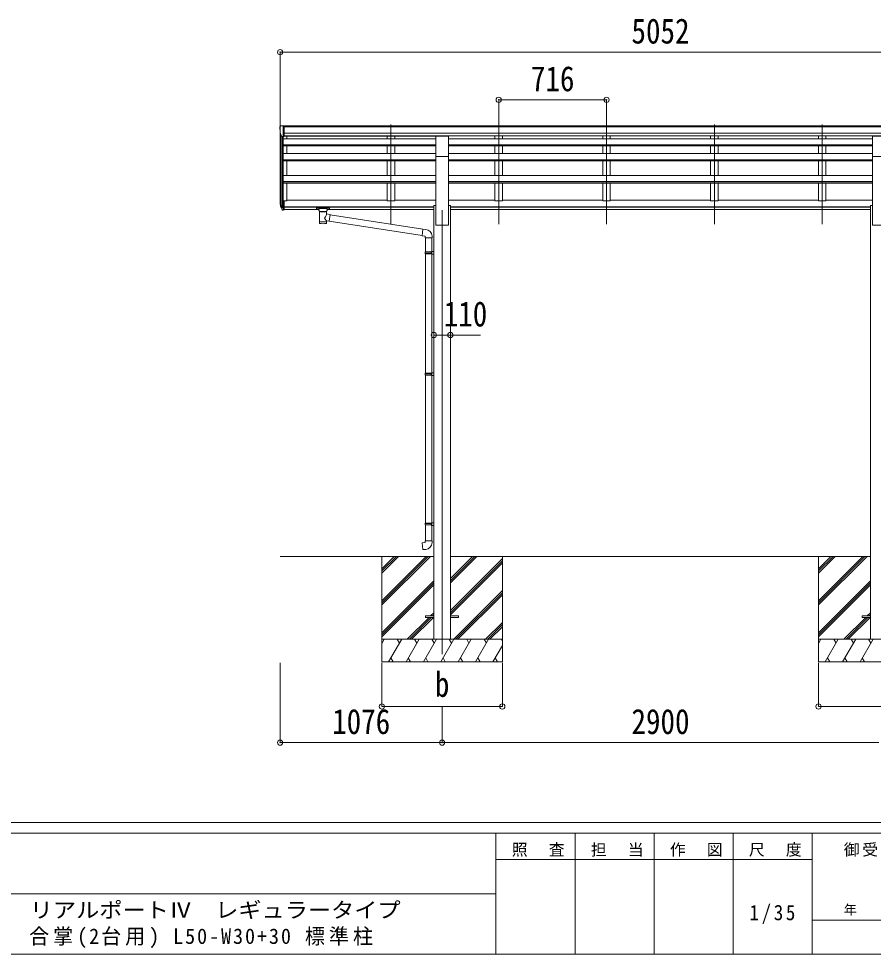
# Model space of a CAD drawing. Units: millimetres at full size, sheet at 1:35. Extents: x -9783 to 33754, y -10064 to 6752.
# Drawn here: x 36 to 5712, y -6828 to -616 of the extents above; entities that cross this region are included whole.
import ezdxf
from ezdxf.enums import TextEntityAlignment as Align

# ---------------------------------------------------------------- set-up
doc = ezdxf.new("R2010")
doc.units = ezdxf.units.MM
doc.header["$LTSCALE"] = 35
doc.header["$PDMODE"] = 32
doc.header["$PDSIZE"] = 35
for name, color, linetype, lineweight in [('0-0_0', 7, 'Continuous', 9), ('0-1_本体', 4, 'Continuous', 9), ('0-2_部品', 7, 'Continuous', 9), ('0-8_PARTS2', 2, 'Continuous', 9), ('0-A_寸法', 6, 'Continuous', 9), ('F-0_240', 7, 'Continuous', 9)]:
    doc.layers.add(name, color=color, linetype=linetype, lineweight=lineweight)
doc.styles.add('ＭＳ ゴシック', font='')
doc.styles.get('ＭＳ ゴシック').set_extended_font_data('MS Gothic')

msp = doc.modelspace()

# ---------------------------------------------------------------- linework, layer by layer
at = {"layer": '0-0_0'}
for p, q in [((1772.2, -4186.36), (2793.2, -4186.36)), ((2448.2, -4186.36), (2448.2, -4886.36)), ((2448.2, -4480.54), (2742.38, -4186.36)), ((2448.2, -4494.68), (2756.53, -4186.36)), ((2448.2, -4508.82), (2770.67, -4186.36)), ((2448.2, -4296.69), (2558.54, -4186.36)), ((2448.2, -4282.55), (2544.39, -4186.36)), ((2448.2, -4268.41), (2530.25, -4186.36)), ((2903.2, -4333.91), (3050.75, -4186.36)), ((2903.2, -4362.19), (3079.04, -4186.36)), ((2903.2, -4348.05), (3064.89, -4186.36)), ((2903.2, -4186.36), (5693.2, -4186.36)), ((2903.2, -4546.04), (3248.2, -4201.04)), ((2903.2, -4560.18), (3248.2, -4215.19)), ((3248.2, -4186.36), (3248.2, -4886.36)), ((5348.2, -4186.36), (5348.2, -4886.36)), ((5348.2, -4480.54), (5642.38, -4186.36)), ((5348.2, -4494.68), (5656.53, -4186.36)), ((5348.2, -4508.82), (5670.67, -4186.36)), ((5348.2, -4296.69), (5458.54, -4186.36)), ((5348.2, -4282.55), (5444.39, -4186.36)), ((5348.2, -4268.41), (5430.25, -4186.36)), ((2903.2, -4574.32), (3248.2, -4229.33)), ((2448.2, -4692.67), (2793.2, -4347.67)), ((5348.2, -4692.67), (5693.2, -4347.67)), ((2448.2, -4706.81), (2793.2, -4361.82)), ((2448.2, -4720.96), (2793.2, -4375.96)), ((5348.2, -4706.81), (5693.2, -4361.82)), ((5348.2, -4720.96), (5693.2, -4375.96)), ((2925.01, -4736.36), (3248.2, -4413.17)), ((2939.15, -4736.36), (3248.2, -4427.32)), ((2953.3, -4736.36), (3248.2, -4441.46)), ((2616.65, -4736.36), (2762.15, -4590.86)), ((2630.79, -4736.36), (2776.29, -4590.86)), ((2644.93, -4736.36), (2790.43, -4590.86)), ((2771.15, -4581.86), (2793.2, -4559.81)), ((2785.29, -4581.86), (2793.2, -4573.95)), ((5516.65, -4736.36), (5662.15, -4590.86)), ((5530.79, -4736.36), (5676.29, -4590.86)), ((5544.93, -4736.36), (5690.43, -4590.86)), ((5671.15, -4581.86), (5693.2, -4559.81)), ((5685.29, -4581.86), (5693.2, -4573.95)), ((3137.15, -4736.36), (3248.2, -4625.31)), ((3151.29, -4736.36), (3248.2, -4639.45)), ((3165.43, -4736.36), (3248.2, -4653.59)), ((3248.2, -4736.36), (2448.2, -4736.36)), ((2448.2, -4763.87), (2464.08, -4736.36)), ((2492.95, -4886.36), (2579.55, -4736.36)), ((2564.55, -4762.34), (2549.55, -4736.36)), ((2608.42, -4886.36), (2695.02, -4736.36)), ((2680.02, -4762.35), (2665.02, -4736.36)), ((2723.89, -4886.36), (2810.49, -4736.36)), ((2795.49, -4762.35), (2780.49, -4736.36)), ((2839.36, -4886.36), (2925.96, -4736.36)), ((2910.96, -4762.34), (2895.96, -4736.36)), ((2954.83, -4886.36), (3041.43, -4736.36)), ((3026.43, -4762.34), (3011.43, -4736.36)), ((3070.3, -4886.36), (3156.9, -4736.36)), ((3126.9, -4736.36), (3141.9, -4762.34)), ((3185.77, -4886.36), (3248.2, -4778.23)), ((3242.37, -4736.36), (3248.2, -4746.46)), ((6148.2, -4736.36), (5348.2, -4736.36)), ((5348.2, -4763.87), (5364.08, -4736.36)), ((5392.95, -4886.36), (5479.55, -4736.36)), ((5464.55, -4762.34), (5449.55, -4736.36)), ((5508.42, -4886.36), (5595.02, -4736.36)), ((5580.02, -4762.35), (5565.02, -4736.36)), ((5623.89, -4886.36), (5710.49, -4736.36)), ((5695.49, -4762.35), (5680.49, -4736.36)), ((2448.2, -4886.36), (3248.2, -4886.36)), ((2507.95, -4860.38), (2522.95, -4886.36)), ((2623.42, -4860.38), (2638.42, -4886.36)), ((2738.89, -4860.38), (2753.89, -4886.36)), ((2854.36, -4860.38), (2869.36, -4886.36)), ((2969.83, -4860.38), (2984.83, -4886.36)), ((3085.3, -4860.38), (3100.3, -4886.36)), ((3200.77, -4860.38), (3215.77, -4886.36)), ((5348.2, -4886.36), (6148.2, -4886.36)), ((5407.95, -4860.38), (5422.95, -4886.36)), ((5523.42, -4860.38), (5538.42, -4886.36)), ((5638.89, -4860.38), (5653.89, -4886.36))]:
    msp.add_line(p, q, dxfattribs=at)
at = {"layer": '0-1_本体'}
for p, q in [((1772.2, -1827.09), (1772.2, -1364.69)), ((1798.7, -1327.94), (6797.7, -1327.94)), ((1798.7, -1333.3), (6797.7, -1333.3)), ((1776.49, -1383.49), (1776.49, -1851.36)), ((1786.2, -1398.84), (1786.2, -1869.36)), ((1792.2, -1398.32), (1792.2, -1824.92)), ((2805.7, -1412.72), (1792.2, -1412.72)), ((1798.7, -1376.81), (6797.7, -1376.82)), ((1798.7, -1394.49), (6797.7, -1394.49)), ((2805.7, -1396.86), (1798.7, -1396.86)), ((1817.2, -1412.72), (1817.2, -1396.86)), ((2483.2, -1396.94), (2483.2, -1412.72)), ((2533.2, -1396.94), (2533.2, -1412.72)), ((5705.7, -1412.72), (2890.7, -1412.72)), ((3199.2, -1396.94), (3199.2, -1412.72)), ((3249.2, -1396.94), (3249.2, -1412.72)), ((3915.2, -1396.94), (3915.2, -1412.72)), ((3965.2, -1396.94), (3965.2, -1412.72)), ((4631.2, -1396.94), (4631.2, -1412.72)), ((4681.2, -1396.94), (4681.2, -1412.72)), ((5347.2, -1396.94), (5347.2, -1412.72)), ((5397.2, -1396.94), (5397.2, -1412.72)), ((1792.2, -1454.41), (2805.7, -1454.41)), ((1792.2, -1456.1), (2805.7, -1456.1)), ((1792.2, -1460.51), (2805.7, -1460.51)), ((1817.2, -1511.5), (1817.2, -1460.51)), ((1817.2, -1466.69), (1817.2, -1460.93)), ((2483.2, -1460.51), (2483.2, -1511.49)), ((2533.2, -1460.51), (2533.2, -1511.49)), ((2890.7, -1454.41), (5705.7, -1454.41)), ((2890.7, -1456.1), (5705.7, -1456.1)), ((2890.7, -1460.51), (5705.7, -1460.51)), ((3199.2, -1460.51), (3199.2, -1511.49)), ((3249.2, -1460.51), (3249.2, -1511.49)), ((3915.2, -1460.51), (3915.2, -1511.49)), ((3965.2, -1460.51), (3965.2, -1511.49)), ((4631.2, -1460.51), (4631.2, -1511.49)), ((4681.2, -1460.51), (4681.2, -1511.49)), ((5347.2, -1460.51), (5347.2, -1511.49)), ((5397.2, -1460.51), (5397.2, -1511.49)), ((1792.2, -1511.5), (2805.7, -1511.5)), ((1792.2, -1552.15), (2805.7, -1552.15)), ((2805.7, -1986.36), (2805.7, -1530.73)), ((2890.7, -1511.5), (5705.7, -1511.5)), ((2890.7, -1986.36), (2890.7, -1530.73)), ((2890.7, -1552.15), (5705.7, -1552.15)), ((5705.7, -1986.36), (5705.7, -1530.73)), ((1792.2, -1553.84), (2805.7, -1553.84)), ((1792.37, -1560.56), (2805.7, -1560.56)), ((1817.2, -1657.64), (1817.2, -1560.96)), ((2483.2, -1560.54), (2483.2, -1657.23)), ((2533.2, -1560.54), (2533.2, -1657.23)), ((2890.7, -1553.84), (5705.7, -1553.84)), ((2890.7, -1560.56), (5705.7, -1560.56)), ((3199.2, -1560.54), (3199.2, -1657.23)), ((3249.2, -1560.54), (3249.2, -1657.23)), ((3915.2, -1560.54), (3915.2, -1657.23)), ((3965.2, -1560.54), (3965.2, -1657.23)), ((4631.2, -1560.54), (4631.2, -1657.23)), ((4681.2, -1560.54), (4681.2, -1657.23)), ((5347.2, -1560.54), (5347.2, -1657.23)), ((5397.2, -1560.54), (5397.2, -1657.23)), ((1792.2, -1657.23), (2805.7, -1657.23)), ((2890.7, -1657.23), (5705.7, -1657.23)), ((2805.7, -1696.7), (1792.2, -1696.7)), ((2805.7, -1698.38), (1792.2, -1698.38)), ((2805.7, -1707.42), (1792.2, -1707.42)), ((1817.2, -1825.75), (1817.2, -1707.83)), ((2483.2, -1707.42), (2483.2, -1825.34)), ((2533.2, -1707.42), (2533.2, -1825.34)), ((5705.7, -1696.7), (2890.7, -1696.7)), ((5705.7, -1698.38), (2890.7, -1698.38)), ((5705.7, -1707.42), (2890.7, -1707.42)), ((3199.2, -1707.42), (3199.2, -1825.34)), ((3249.2, -1707.42), (3249.2, -1825.34)), ((3915.2, -1707.42), (3915.2, -1825.34)), ((3965.2, -1707.42), (3965.2, -1825.34)), ((4631.2, -1707.42), (4631.2, -1825.34)), ((4681.2, -1707.42), (4681.2, -1825.34)), ((5347.2, -1707.42), (5347.2, -1825.34)), ((5397.2, -1707.42), (5397.2, -1825.34)), ((1798.7, -1825.75), (1817.2, -1825.75)), ((1817.2, -1820.54), (2483.2, -1820.54)), ((2483.2, -1825.34), (2533.2, -1825.34)), ((2533.2, -1820.54), (2805.7, -1820.54)), ((2793.2, -1856.36), (2805.7, -1856.36)), ((2793.2, -1856.36), (2793.2, -4736.36)), ((2890.7, -1820.54), (3199.2, -1820.54)), ((2890.7, -1856.36), (2903.2, -1856.36)), ((2903.2, -1856.36), (2903.2, -4736.36)), ((3199.2, -1825.34), (3249.2, -1825.34)), ((3249.2, -1820.54), (3915.2, -1820.54)), ((3915.2, -1825.34), (3965.2, -1825.34)), ((3965.2, -1820.54), (4631.2, -1820.54)), ((4631.2, -1825.34), (4681.2, -1825.34)), ((4681.2, -1820.54), (5347.2, -1820.54)), ((5347.2, -1825.34), (5397.2, -1825.34)), ((5397.2, -1820.54), (5705.7, -1820.54)), ((5693.2, -1856.36), (5705.7, -1856.36)), ((5693.2, -1856.36), (5693.2, -4736.36)), ((1798.7, -1864.84), (2793.2, -1864.84)), ((1798.7, -1866.22), (2793.2, -1866.22)), ((1798.7, -1883.4), (2030.2, -1883.4)), ((2084.2, -1883.4), (2793.2, -1883.4)), ((2903.2, -1864.84), (5693.2, -1864.84)), ((2903.2, -1866.22), (5693.2, -1866.22)), ((2903.2, -1883.4), (5693.2, -1883.4)), ((2805.7, -1986.36), (2890.7, -1986.36)), ((5705.7, -1986.36), (5790.7, -1986.36))]:
    msp.add_line(p, q, dxfattribs=at)
at = {"layer": '0-2_部品'}
for p, q in [((1770.2, -1335.71), (1770.2, -1336.34)), ((1777.11, -1326.9), (1773.05, -1332.71)), ((1780.2, -1326.34), (1777.87, -1326.48)), ((1780.2, -1326.34), (1798.7, -1326.34)), ((1792.2, -1399.32), (1792.2, -1326.34)), ((1798.7, -1326.34), (1808.7, -1326.42)), ((1798.7, -1398.32), (1798.7, -1326.34)), ((1808.7, -1327.94), (1808.7, -1326.42)), ((1784.58, -1397.51), (1775.3, -1381.44)), ((1792.2, -1399.32), (1787, -1399)), ((1798.7, -1398.32), (1792.2, -1398.32)), ((2805.7, -1396.57), (2890.7, -1396.57)), ((2805.7, -1530.73), (2805.7, -1396.57)), ((2890.7, -1530.73), (2890.7, -1396.57)), ((5705.7, -1396.57), (5790.7, -1396.57)), ((5705.7, -1530.73), (5705.7, -1396.57)), ((2805.7, -1530.73), (2890.7, -1530.73)), ((5705.7, -1530.73), (5790.7, -1530.73)), ((1774.6, -1850.96), (1784.76, -1870.13)), ((1785.77, -1868.88), (1776.02, -1850.47)), ((1792.2, -1824.92), (1792.2, -1886.8)), ((1798.7, -1824.92), (1792.2, -1824.92)), ((1798.7, -1863.23), (1792.2, -1863.23)), ((1798.7, -1824.92), (1798.7, -1885.98)), ((1777.18, -1867.82), (1784.76, -1885.3)), ((1792.2, -1869.63), (1787.07, -1869.63)), ((1792.2, -1871.63), (1787.36, -1871.63)), ((1792.2, -1886.8), (1787.36, -1886.8)), ((1798.7, -1868.63), (1792.2, -1868.63)), ((1798.7, -1885.98), (1792.2, -1885.98)), ((2013.7, -1871.7), (2013.7, -1882.46)), ((2013.7, -1871.89), (2013.7, -1873.43)), ((2015.7, -1871.03), (2098.7, -1871.03)), ((2015.7, -1873.21), (2098.7, -1873.21)), ((2015.7, -1883.12), (2030.2, -1883.12)), ((2030.2, -1889.93), (2030.2, -1879.65)), ((2034.3, -1894.43), (2034.29, -1974.72)), ((2080.1, -1912), (2080.1, -1894.42)), ((2105.33, -1915.91), (2080.1, -1912)), ((2084.2, -1889.93), (2084.2, -1879.65)), ((2084.2, -1883.12), (2098.7, -1883.12)), ((2105.33, -1915.91), (2098.31, -1961.17)), ((2100.7, -1871.7), (2100.7, -1882.46)), ((2719.25, -2013.21), (2105.01, -1917.92)), ((2080.12, -1974.72), (2080.1, -1958.09)), ((2080.1, -1958.35), (2098.31, -1961.17)), ((2715.58, -2055.15), (2098.58, -1959.43)), ((2740.13, -2014.54), (2719.29, -2012.71)), ((2735.2, -2070.28), (2781.2, -2070.28)), ((2737.2, -2070.28), (2737.2, -2164.27)), ((2779.2, -2070.28), (2779.2, -2161.72)), ((2781.2, -2070.28), (2781.2, -2059.36)), ((2735.2, -2166.27), (2736.2, -2164.27)), ((2735.2, -2166.27), (2779.2, -2166.27)), ((2735.2, -2166.27), (2735.2, -2174.27)), ((2736.2, -2164.27), (2779.2, -2164.27)), ((2774.73, -2166.27), (2774.3, -2164.27)), ((2777.2, -2161.77), (2793.2, -2161.3)), ((2777.2, -2163.77), (2777.2, -2161.77)), ((2777.2, -2163.77), (2779.2, -2163.77)), ((2793.2, -2161.3), (2793.2, -2179.25)), ((2735.2, -2174.27), (2779.2, -2174.27)), ((2735.2, -2174.27), (2736.2, -2176.27)), ((2736.2, -2176.27), (2779.2, -2176.27)), ((2737.2, -2176.27), (2737.2, -2970.05)), ((2777.2, -2178.77), (2777.2, -2176.77)), ((2777.2, -2178.77), (2793.2, -2179.25)), ((2779.2, -2178.83), (2779.2, -2967.49)), ((2735.2, -2972.05), (2736.2, -2970.05)), ((2735.2, -2972.05), (2779.2, -2972.05)), ((2735.2, -2972.05), (2735.2, -2980.05)), ((2735.2, -2980.05), (2779.2, -2980.05)), ((2735.2, -2980.05), (2736.2, -2982.05)), ((2736.2, -2970.05), (2779.2, -2970.05)), ((2774.73, -2972.05), (2774.3, -2970.05)), ((2777.2, -2967.55), (2793.2, -2967.08)), ((2777.2, -2969.55), (2777.2, -2967.55)), ((2777.2, -2969.55), (2779.2, -2969.55)), ((2793.2, -2967.08), (2793.2, -2985.02)), ((2736.2, -2982.05), (2779.2, -2982.05)), ((2737.2, -2982.05), (2737.2, -3965.62)), ((2777.2, -2984.55), (2777.2, -2982.55)), ((2777.2, -2984.55), (2793.2, -2985.02)), ((2779.2, -2984.61), (2779.2, -3963.06)), ((2735.2, -3967.62), (2736.2, -3965.62)), ((2735.2, -3967.62), (2779.2, -3967.62)), ((2735.2, -3967.62), (2735.2, -3975.62)), ((2735.2, -3975.62), (2779.2, -3975.62)), ((2735.2, -3975.62), (2736.2, -3977.62)), ((2736.2, -3965.62), (2779.2, -3965.62)), ((2774.73, -3967.62), (2774.3, -3965.62)), ((2777.2, -3963.12), (2793.2, -3962.65)), ((2777.2, -3965.12), (2777.2, -3963.12)), ((2777.2, -3965.12), (2779.2, -3965.12)), ((2793.2, -3962.65), (2793.2, -3980.59)), ((2736.2, -3977.62), (2779.2, -3977.62)), ((2737.2, -3977.62), (2737.2, -4083.76)), ((2777.2, -3980.12), (2777.2, -3978.12)), ((2777.2, -3980.12), (2793.2, -3980.59)), ((2779.2, -3980.18), (2779.2, -4083.76)), ((2735.2, -4083.76), (2781.2, -4083.76)), ((2735.2, -4093.76), (2735.2, -4083.76)), ((2781.2, -4083.76), (2781.2, -4094.68))]:
    msp.add_line(p, q, dxfattribs=at)
at = {"layer": '0-2_部品', "color": 4}
for p, q in [((2738.4, -4581.86), (2738.4, -4590.86)), ((2793.2, -4581.86), (2738.4, -4581.86)), ((2793.2, -4590.86), (2738.4, -4590.86)), ((2958, -4581.86), (2903.2, -4581.86)), ((5638.4, -4581.86), (5638.4, -4590.86)), ((5693.2, -4581.86), (5638.4, -4581.86)), ((5693.2, -4590.86), (5638.4, -4590.86))]:
    msp.add_line(p, q, dxfattribs=at)
at = {"layer": '0-2_部品'}
for points in [[(2013.7, -1871.7), (2013.74, -1871.5), (2013.83, -1871.36), (2013.92, -1871.27), (2014.02, -1871.21), (2014.15, -1871.16), (2014.44, -1871.1), (2014.93, -1871.06), (2015.47, -1871.04), (2015.7, -1871.03)], [(2013.7, -1882.46), (2013.74, -1882.65), (2013.83, -1882.79), (2013.92, -1882.88), (2014.02, -1882.94), (2014.15, -1882.99), (2014.44, -1883.05), (2014.93, -1883.1), (2015.47, -1883.12), (2015.7, -1883.12)], [(2030.24, -1889.87), (2030.22, -1890.23), (2030.47, -1891.19), (2030.99, -1892.07), (2031.79, -1892.91), (2032.9, -1893.71), (2034.3, -1894.43)], [(2080.1, -1894.42), (2080.34, -1894.32), (2081.69, -1893.59), (2082.81, -1892.74), (2083.56, -1891.88), (2084.02, -1890.98), (2084.19, -1890.09)], [(2098.7, -1871.03), (2099.06, -1871.04), (2099.59, -1871.06), (2100.04, -1871.11), (2100.34, -1871.19), (2100.51, -1871.29), (2100.63, -1871.43), (2100.7, -1871.61), (2100.7, -1871.7)], [(2098.7, -1883.12), (2099.06, -1883.12), (2099.59, -1883.09), (2100.04, -1883.04), (2100.34, -1882.96), (2100.51, -1882.86), (2100.63, -1882.73), (2100.7, -1882.55), (2100.7, -1882.46)], [(2719.29, -2012.71), (2715.28, -2058.54), (2735.2, -2060.28), (2735.2, -2070.28)], [(2774.73, -2166.27), (2774.73, -2174.27), (2774.3, -2176.27)], [(2777.2, -2176.77), (2779.2, -2176.77), (2779.2, -2163.77)], [(2774.73, -2972.05), (2774.73, -2980.05), (2774.3, -2982.05)], [(2777.2, -2982.55), (2779.2, -2982.55), (2779.2, -2969.55)], [(2774.73, -3967.62), (2774.73, -3975.62), (2774.3, -3977.62)], [(2777.2, -3978.12), (2779.2, -3978.12), (2779.2, -3965.12)], [(2740.13, -4139.51), (2719.29, -4141.33), (2715.28, -4095.5), (2735.2, -4093.76)]]:
    msp.add_lwpolyline(points, dxfattribs=at)
at = {"layer": '0-2_部品', "color": 4}
msp.add_lwpolyline([(2958, -4581.86), (2958, -4590.86), (2903.2, -4590.86)], dxfattribs=at)
at = {"layer": '0-2_部品'}
for centre, radius, start, end in [((1773.2, -1335.71), 3, 93, 180), ((1972.2, -1336.34), 202, 180, 192.90261), ((1777.93, -1327.48), 1, 93.5, 145), ((1787.18, -1396.01), 3, 210, 266.5), ((1860.86, -1828.79), 89.07, 174.49576, 194.41188), ((1860.15, -1824.51), 88.05, 177.22392, 197.21071), ((1905.42, -1831.74), 133.22, 183.27987, 195.71302), ((1787.36, -1868.63), 3, 210, 270), ((1787.36, -1883.8), 3, 210, 270), ((1787.07, -1868.13), 1.5, 210, 270), ((2736.2, -2059.36), 45, 0, 85), ((2736.2, -4094.68), 45, 275, 0)]:
    msp.add_arc(centre, radius, start, end, dxfattribs=at)
for centre, major_axis, ratio, start_param, end_param in [((2015.7, -1873.43), (2, 0), 0.109601, 1.5707963, 3.1415927), ((2057.2, -1879.65), (27, 0), 0.122176, 6.2831853, 9.424778), ((2057.22, -1894.88), (-22.91, 0.42), 0.072511, 0.0008029, 1.5715993), ((2057.22, -1896.51), (-22.91, 0.42), 0.072511, 0.0008029, 1.5715993), ((2057.19, -1894.88), (22.92, 0.42), 0.07247, 4.71158, 6.2823764), ((2057.19, -1896.51), (22.92, 0.42), 0.07247, 4.71158, 6.2823764), ((2057.2, -1938.54), (-22.81, -26.62), 0.234429, 1.6855472, 3.1268519), ((2068.2, -1889.93), (16, 0), 0.361356, 6.2636979, 6.2831853), ((2098.7, -1873.43), (2, 0), 0.109601, 0, 1.5707963), ((2057.2, -1974.72), (22.92, 0), 0.101955, 3.1415499, 6.2833984), ((2057.2, -1962.28), (22.91, 0), 0.122865, 3.1415927, 6.2831853), ((2059.76, -1935.9), (20.32, -22.25), 0.045535, 0.0389954, 1.3075346)]:
    msp.add_ellipse(centre, major_axis=major_axis, ratio=ratio, start_param=start_param, end_param=end_param, dxfattribs=at)
at = {"layer": '0-8_PARTS2'}
for p, q in [((2508.2, -1980.16), (2508.2, -1317.63)), ((3224.2, -1980.16), (3224.2, -1317.63)), ((3940.2, -1980.16), (3940.2, -1317.63)), ((4656.2, -1980.16), (4656.2, -1317.63)), ((5372.2, -1980.16), (5372.2, -1317.63)), ((2848.2, -1886.36), (2848.2, -4836.36))]:
    msp.add_line(p, q, dxfattribs=at)
at = {"layer": '0-A_寸法'}
for p, q in [((1772.2, -838.01), (1772.2, -1383.63)), ((1772.2, -838.01), (6824.2, -838.01)), ((3224.2, -1154.62), (3224.2, -1383.63)), ((3224.2, -1154.62), (3940.2, -1154.62)), ((3940.2, -1154.62), (3940.2, -1383.63)), ((2793.2, -2716.55), (2903.2, -2716.55)), ((2903.2, -2716.55), (3103.2, -2716.55)), ((1772.2, -5422.73), (1772.2, -4893.78)), ((2448.2, -5182.75), (2448.2, -4893.78)), ((3248.2, -5182.75), (3248.2, -4893.78)), ((5348.2, -5182.75), (5348.2, -4893.78)), ((2448.2, -5182.75), (3248.2, -5182.75)), ((2848.2, -5422.73), (2848.2, -5182.75)), ((5348.2, -5182.75), (6148.2, -5182.75)), ((1772.2, -5422.73), (2848.2, -5422.73)), ((2848.2, -5422.73), (5748.2, -5422.73))]:
    msp.add_line(p, q, dxfattribs=at)
for p in [(1772.2, -838.01), (3224.2, -1154.62), (3940.2, -1154.62), (2793.2, -2716.55), (2903.2, -2716.55), (2448.2, -5182.75), (3248.2, -5182.75), (5348.2, -5182.75), (1772.2, -5422.73), (2848.2, -5422.73)]:
    msp.add_point(p, dxfattribs=at)
at = {"layer": 'F-0_240', "color": 5}
for p, q in [((-9783.03, -5953.1), (9396.97, -5953.1)), ((-9783.03, -6023.1), (6285.75, -6023.1)), ((3205.75, -6023.1), (3205.75, -6828.1)), ((3730.75, -6023.1), (3730.75, -6828.1)), ((4255.75, -6023.1), (4255.75, -6828.1)), ((4780.75, -6023.1), (4780.75, -6828.1)), ((5305.75, -6023.1), (5305.75, -6828.1)), ((3205.75, -6198.1), (5305.75, -6198.1)), ((-3969.25, -6425.6), (3205.75, -6425.6)), ((5305.75, -6600.6), (6285.75, -6600.6)), ((-9783.03, -6828.1), (9396.97, -6828.1))]:
    msp.add_line(p, q, dxfattribs=at)

# ---------------------------------------------------------------- texts
at = {"layer": '0-A_寸法', "color": 7, "style": 'ＭＳ ゴシック', "width": 0.85}
for s, p in [('5052', (4105.7, -831.01)), ('716', (3437.83, -1147.62)), ('110', (2858.83, -2709.55)), ('b', (2800.08, -5168.38)), ('1076', (2117.7, -5415.73)), ('2900', (4105.7, -5415.73))]:
    msp.add_text(s, height=166.8, dxfattribs=at).set_placement(p, align=Align.BOTTOM_LEFT)
at = {"layer": 'F-0_240', "style": 'ＭＳ ゴシック', "width": 1.1}
msp.add_text('リアルポートⅣ\u3000レギュラータイプ', height=102.6, dxfattribs=at).set_placement((109.35, -6616.22), align=Align.BOTTOM_LEFT)
at = {"layer": 'F-0_240', "style": 'ＭＳ ゴシック'}
msp.add_text('年\u3000\u3000月\u3000\u3000日', height=64.15, dxfattribs=at).set_placement((5515.76, -6583.1), align=Align.BOTTOM_LEFT)
at = {"layer": 'F-0_240', "attachment_point": 7, "style": 'ＭＳ ゴシック'}
for s, insert, char_height in [('\\T1.17;照\u3000査', (3310.76, -6180.6), 76.98), ('\\T1.17;担\u3000当', (3835.76, -6180.6), 76.98), ('\\T1.17;作\u3000図', (4360.75, -6180.6), 76.98), ('\\T1.17;尺\u3000度', (4885.76, -6180.6), 76.98), ('\\T1.17;御受領印', (5515.75, -6180.6), 76.98), ('\\T1.28;\\W0.9;1/35', (4890.13, -6626.85), 102.6), ('\\T1.2;\\W0.95;合掌(2台用)\\~L50-W30+30\\~標準柱', (105.33, -6786.55), 102.6)]:
    msp.add_mtext(s, dxfattribs=dict(at, insert=insert, char_height=char_height))

doc.saveas('drawing.dxf')
